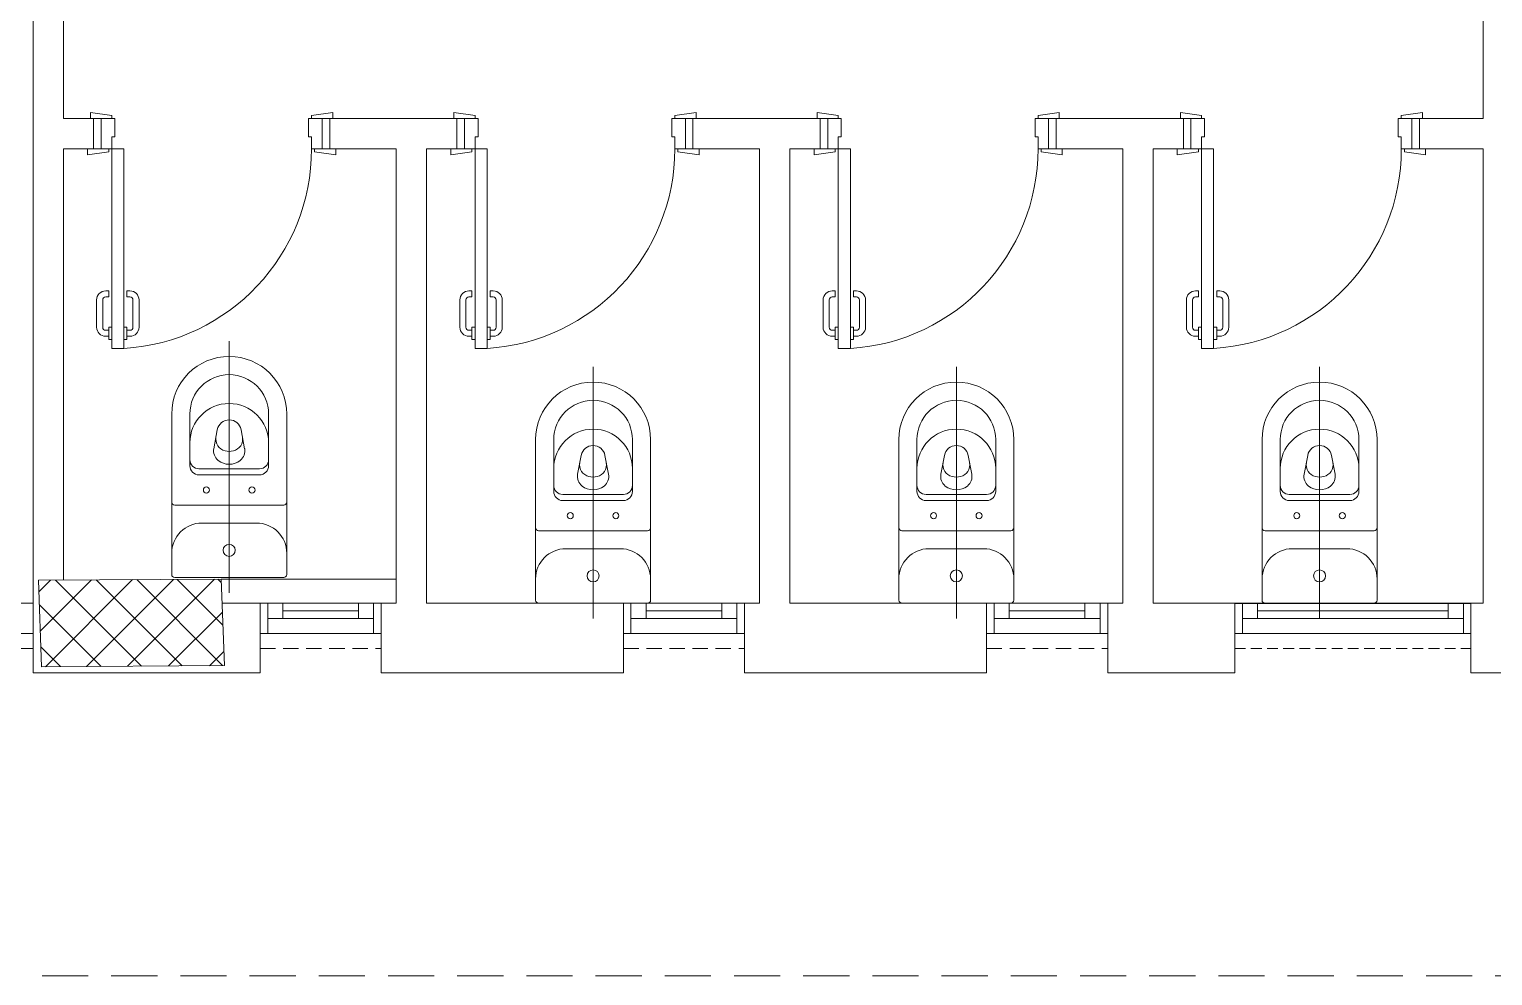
# Model space of a CAD drawing. Extents: x -234346 to 58427, y -132654 to -82394.
# Drawn here: x -66555 to -61720, y -117093 to -113968 of the extents above; entities that cross this region are included whole.
import ezdxf

# ---------------------------------------------------------------- set-up
doc = ezdxf.new("R2010")
doc.units = 0
doc.header["$LTSCALE"] = 8
doc.linetypes.add('HIDDEN', pattern=[9.525, 6.35, -3.175])
for name, color, linetype, lineweight in [('72_EGR_EQP_TAG', 9, 'Continuous', 5), ('Aluminum', 9, 'Continuous', 5), ('C-HYDR-CTCH', 9, 'Continuous', 5), ('Hatch', 9, 'Continuous', 5), ('Proj', 9, 'Continuous', 5), ('SANIT', 9, 'Continuous', 5), ('Structure', 9, 'Continuous', 5), ('Walls', 9, 'Continuous', 5), ('Wooden Joinery', 9, 'Continuous', 5)]:
    doc.layers.add(name, color=color, linetype=linetype, lineweight=lineweight)
doc.layers.add('X-WHITE glass', color=9, linetype='Continuous')

# ---------------------------------------------------------------- blocks, each defined once
blk = doc.blocks.new('A$C72370EFE')
at = {"layer": 'Wooden Joinery'}
for p, q in [((-0.01, -0.04), (-0.02, -0.04)), ((-0.01, -0.03), (-0.01, -0.07)), ((0, -0.03), (-0.01, -0.03)), ((0.04, -0.03), (0.05, -0.03)), ((0.05, -0.03), (0.05, -0.07)), ((0.05, -0.04), (0.06, -0.04)), ((-0.05, -0.07), (-0.05, -0.16)), ((-0.03, -0.07), (-0.03, -0.16)), ((-0.01, -0.06), (-0.02, -0.06)), ((0, -0.07), (-0.01, -0.07)), ((0.04, -0.07), (0.05, -0.07)), ((0.05, -0.06), (0.06, -0.06)), ((0.07, -0.07), (0.07, -0.16)), ((0.09, -0.07), (0.09, -0.16)), ((-0.01, -0.17), (-0.02, -0.17)), ((-0.01, -0.19), (-0.02, -0.19)), ((-0.01, -0.17), (-0.01, -0.19)), ((0.05, -0.17), (0.06, -0.17)), ((0.05, -0.17), (0.05, -0.19)), ((0.05, -0.19), (0.06, -0.19))]:
    blk.add_line(p, q, dxfattribs=at)
for centre, radius, start, end in [((-0.02, -0.07), 0.03, 90, 180), ((0.06, -0.07), 0.03, 0, 90), ((-0.02, -0.07), 0.01, 90, 180), ((0.06, -0.07), 0.01, 0, 90), ((-0.02, -0.16), 0.03, 180, 270), ((-0.02, -0.16), 0.01, 180, 270), ((0.06, -0.16), 0.01, 270, 0), ((0.06, -0.16), 0.03, 270, 0)]:
    blk.add_arc(centre, radius, start, end, dxfattribs=at)
blk = doc.blocks.new('A$C268A7CF0')
at = {"layer": 'Wooden Joinery'}
for points in [[(80, 758.8), (80, 768.8), (10, 778.8), (10, 758.8)], [(740, 758.8), (740, 768.8), (810, 778.8), (810, 758.8)], [(70, 658.8), (70, 648.8), (0, 638.8), (0, 658.8)], [(120, 658.8), (120, 0), (80, 0), (80, 658.8)], [(750, 658.8), (750, 648.8), (820, 638.8), (820, 658.8)]]:
    blk.add_lwpolyline(points, close=True, dxfattribs=at)
for points in [[(45, 658.8), (45, 758.8), (20, 758.8), (20, 658.8), (45, 658.8)], [(45, 658.8), (80, 658.8), (80, 698.8), (90, 698.8), (90, 758.8), (45, 758.8), (45, 658.8)], [(775, 658.8), (740, 658.8), (740, 698.8), (730, 698.8), (730, 758.8), (775, 758.8), (775, 658.8)], [(775, 658.8), (775, 758.8), (800, 758.8), (800, 658.8), (775, 658.8)]]:
    blk.add_lwpolyline(points, dxfattribs=at)
blk.add_arc((80, 658.8), 660, 273.4748, 0, dxfattribs=at)
at = {"layer": 'Wooden Joinery', "xscale": 999.9999999998854, "yscale": 999.9999999998854, "zscale": 999.9999999998854, "rotation": 180}
blk.add_blockref('A$C72370EFE', (120, 0), dxfattribs=at)
blk = doc.blocks.new('A$C47696aed')
at = {"layer": 'Hatch'}
h = blk.add_hatch(dxfattribs=at)
h.set_pattern_fill('ANSI37', color=256, scale=30)
h.paths.add_polyline_path([(50952.7, 21917.9), (50348.7, 21909.7), (50352.6, 21621.3), (50956.6, 21629.5)])
h.paths.add_polyline_path([(43791.9, 21910.1), (43208.4, 21904.7), (43188.5, 21613.3), (43772, 21618.7)])
h.paths.add_polyline_path([(29414.9, 21902.8), (28815.8, 21898.7), (28810.1, 21605.6), (29409.2, 21609.7)])
h.paths.add_polyline_path([(36600.2, 21904.9), (35999, 21897.4), (35990.7, 21611.8), (36591.9, 21619.3)])
h.paths.add_polyline_path([(22195.7, 21912), (21589.3, 21890.2), (21603.8, 21597.6), (22210.2, 21619.5)])
h.paths.add_polyline_path([(15459.1, 21901.7), (14237.2, 21925.6), (14230.7, 21629.5), (15452.7, 21605.5)])
h.paths.add_polyline_path([(15473.2, 14701.6), (14258.2, 14685.8), (14244.7, 14393.4), (15459.7, 14409.1)])
h.paths.add_polyline_path([(15447.1, 7508.4), (14244, 7492.4), (14238.3, 7199.4), (15441.4, 7215.3)])
h.paths.add_polyline_path([(15465.6, 309.7), (14269, 298.3), (14271.8, 3.8), (15468.5, 15.2)])
h.paths.add_polyline_path([(7830.6, 311.8), (7227.1, 308.1), (7237.7, 22.6), (7841.3, 26.3)])
h.paths.add_polyline_path([(7815.2, 7509.8), (7218.4, 7511.4), (7218.2, 7210.2), (7815.1, 7208.6)])
h.paths.add_polyline_path([(7825.1, 14699.4), (7205.8, 14700.6), (7195.2, 14397.6), (7814.5, 14396.4)])
h.paths.add_polyline_path([(7801.7, 21878.7), (7201.1, 21893.2), (7197.5, 21603.6), (7798.1, 21589.1)])
h.paths.add_polyline_path([(602.6, 21876.9), (0, 21899.6), (1.9, 21611.2), (604.5, 21588.5)])
h.paths.add_polyline_path([(610.4, 7498.6), (8.3, 7491.6), (11.7, 7200), (613.7, 7206.9)])
h.paths.add_polyline_path([(627.9, 303.9), (29.5, 302.9), (34.3, 2.3), (632.7, 3.3)])
h.paths.add_polyline_path([(22214.6, 317.2), (21608.9, 304.3), (21614.6, 3.1), (22220.3, 16)])
h.paths.add_polyline_path([(22208.1, 7509.7), (21613.7, 7492.1), (21615.8, 7195.5), (22210.2, 7213.1)])
h.paths.add_polyline_path([(22199.3, 14717.7), (21600.4, 14710), (21604.4, 14409.9), (22203.4, 14417.6)])
h.paths.add_polyline_path([(29399.7, 14702.4), (28797.7, 14707.1), (28802, 14415), (29403.9, 14410.3)])
h.paths.add_polyline_path([(29403.4, 7519.8), (28799.6, 7502.2), (28813, 7202.1), (29413.1, 7223.2)])
h.paths.add_polyline_path([(29419.5, 303.8), (28815.7, 310.4), (28813.3, 24.7), (29417.2, 18.1)])
h.paths.add_polyline_path([(36618, 314.2), (36020.7, 299.7), (36029.7, 0), (36627, 14.6)])
h.paths.add_polyline_path([(36610.7, 7502.6), (36009.5, 7504.5), (36010.6, 7207.3), (36611.9, 7205.4)])
h.paths.add_polyline_path([(36574.3, 14706.4), (35993.4, 14711.1), (36013.1, 14421.3), (36594, 14416.6)])
h.paths.add_polyline_path([(43777.6, 14705.7), (43180, 14719.4), (43182, 14427.5), (43779.6, 14413.8)])
h.paths.add_polyline_path([(43778.6, 7507.1), (43210.2, 7499.5), (43212, 7205.4), (43780.5, 7213)])
h.paths.add_polyline_path([(43815.7, 310), (43210.4, 307.3), (43211.8, 2.8), (43817, 5.4)])
h.paths.add_polyline_path([(50989.9, 309.5), (50401.9, 325.5), (50388.7, 18.3), (50976.7, 2.3)])
h.paths.add_polyline_path([(50974.1, 7508.9), (50370.9, 7510), (50368.9, 7213.4), (50972.2, 7212.3)])
at = {"layer": 'C-HYDR-CTCH', "color": 4, "flags": 128}
blk.add_lwpolyline([(7237.7, 22.6), (7841.3, 26.3), (7830.6, 311.8), (7227.1, 308.1), (7237.7, 22.6)], dxfattribs=at)
blk = doc.blocks.new('WC manta')
at = {"layer": 'SANIT'}
for p, q in [((-0.13, 0.18), (-0.13, -0.18)), ((-0.12, 0.19), (0.41, 0.19)), ((0.109, 0.18), (0.109, -0.18)), ((0.209, 0.1), (0.209, -0.1)), ((0.229, 0.1), (0.229, -0.1)), ((0.239, 0.13), (0.41, 0.13)), ((0.05, 0.09), (0.05, -0.09)), ((0.2955, 0.051), (0.3581, 0.0393)), ((-0.18, 0), (0.65, 0)), ((0.2955, -0.051), (0.3581, -0.0393)), ((0.239, -0.13), (0.41, -0.13)), ((-0.12, -0.19), (0.41, -0.19))]:
    blk.add_line(p, q, dxfattribs=at)
for centre, radius in [((0.159, 0.0752), 0.01), ((-0.04, 0), 0.02), ((0.159, -0.0753), 0.01)]:
    blk.add_circle(centre, radius, dxfattribs=at)
for centre, radius, start, end in [((-0.12, 0.18), 0.01, 90, 180), ((-0.05, 0.09), 0.1, 0, 90), ((0.119, 0.18), 0.01, 90, 180), ((0.41, 0), 0.19, 270, 90), ((0.239, 0.1), 0.03, 90, 180), ((0.259, 0.1), 0.03, 90, 180), ((0.3147, 0), 0.13, 270, 90), ((0.41, 0), 0.13, 270, 90), ((0.2882, 0.0117), 0.04, 79.4289, 141.525), ((0.3029, 0), 0.0588, 141.525, 218.475), ((0.3454, 0), 0.0588, 166.4176, 193.5824), ((0.3271, 0.0044), 0.04, 79.4289, 166.4176), ((0.3507, 0), 0.04, 280.5711, 79.4289), ((0.2882, -0.0117), 0.04, 218.475, 280.5711), ((0.3271, -0.0044), 0.04, 193.5824, 280.5711), ((-0.05, -0.09), 0.1, 270, 0), ((0.239, -0.1), 0.03, 180, 270), ((0.259, -0.1), 0.03, 180, 270), ((-0.12, -0.18), 0.01, 180, 270), ((0.119, -0.18), 0.01, 180, 270)]:
    blk.add_arc(centre, radius, start, end, dxfattribs=at)
blk = doc.blocks.new('1stF')
at = {"layer": 'Aluminum', "color": 9}
for p, q in [((-66542.3, -115862.6, 0.1), (-73120.3, -115857.4, 0.1)), ((-65392.3, -115862.6, 0.1), (-65792.3, -115862.6, 0.1)), ((-65767.3, -115962.6, 0.1), (-65767.3, -115862.6, 0.1)), ((-65717.3, -115912.6, 0.1), (-65717.3, -115862.6, 0.1)), ((-65467.3, -115912.6, 0.1), (-65467.3, -115862.6, 0.1)), ((-65417.3, -115962.6, 0.1), (-65417.3, -115862.6, 0.1)), ((-64192.3, -115862.6, 0.1), (-64592.3, -115862.6, 0.1)), ((-64567.3, -115962.6, 0.1), (-64567.3, -115862.6, 0.1)), ((-64517.3, -115912.6, 0.1), (-64517.3, -115862.6, 0.1)), ((-64267.3, -115912.6, 0.1), (-64267.3, -115862.6, 0.1)), ((-64217.3, -115962.6, 0.1), (-64217.3, -115862.6, 0.1)), ((-62992.3, -115862.6, 0.1), (-63392.3, -115862.6, 0.1)), ((-63367.3, -115962.6, 0.1), (-63367.3, -115862.6, 0.1)), ((-63317.3, -115912.6, 0.1), (-63317.3, -115862.6, 0.1)), ((-63067.3, -115912.6, 0.1), (-63067.3, -115862.6, 0.1)), ((-63017.3, -115962.6, 0.1), (-63017.3, -115862.6, 0.1)), ((-62547.3, -115962.6, 0.1), (-62547.3, -115862.6, 0.1)), ((-62497.3, -115912.6, 0.1), (-62497.3, -115862.6, 0.1)), ((-61792.3, -115862.6, 0.1), (-62192.3, -115862.6, 0.1)), ((-61792.3, -115862.6, 0.1), (-62192.3, -115862.6, 0.1)), ((-61867.3, -115912.6, 0.1), (-61867.3, -115862.6, 0.1)), ((-61867.3, -115912.6, 0.1), (-61867.3, -115862.6, 0.1)), ((-61867.3, -115912.6, 0.1), (-61867.3, -115862.6, 0.1)), ((-61817.3, -115962.6, 0.1), (-61817.3, -115862.6, 0.1)), ((-61817.3, -115962.6, 0.1), (-61817.3, -115862.6, 0.1)), ((-61817.3, -115962.6, 0.1), (-61817.3, -115862.6, 0.1)), ((-65417.3, -115912.6, 0.1), (-65767.3, -115912.6, 0.1)), ((-65717.3, -115887.6, 0.1), (-65467.3, -115887.6, 0.1)), ((-64217.3, -115912.6, 0.1), (-64567.3, -115912.6, 0.1)), ((-64517.3, -115887.6, 0.1), (-64267.3, -115887.6, 0.1)), ((-63017.3, -115912.6, 0.1), (-63367.3, -115912.6, 0.1)), ((-63317.3, -115887.6, 0.1), (-63067.3, -115887.6, 0.1)), ((-61817.3, -115912.6, 0.1), (-62547.3, -115912.6, 0.1)), ((-62497.3, -115887.6, 0.1), (-61867.3, -115887.6, 0.1)), ((-61817.3, -115912.6, 0.1), (-62167.3, -115912.6, 0.1)), ((-61817.3, -115912.6, 0.1), (-62167.3, -115912.6, 0.1)), ((-62117.3, -115887.6, 0.1), (-61867.3, -115887.6, 0.1)), ((-62117.3, -115887.6, 0.1), (-61867.3, -115887.6, 0.1)), ((-66542.3, -115962.6, 0.1), (-73120.3, -115957.4, 0.1)), ((-65392.3, -115962.6, 0.1), (-65792.3, -115962.6, 0.1)), ((-64192.3, -115962.6, 0.1), (-64592.3, -115962.6, 0.1)), ((-62992.3, -115962.6, 0.1), (-63392.3, -115962.6, 0.1)), ((-61792.3, -115962.6, 0.1), (-62572.3, -115962.6, 0.1)), ((-61792.3, -115962.6, 0.1), (-62192.3, -115962.6, 0.1)), ((-61792.3, -115962.6, 0.1), (-62192.3, -115962.6, 0.1))]:
    blk.add_line(p, q, dxfattribs=at)
at = {"layer": 'Proj', "color": 9}
blk.add_line((-73120.3, -116007.4, 0.1), (-66542.3, -116012.6, 0.1), dxfattribs=at)
at = {"layer": 'Proj', "color": 9, "linetype": 'HIDDEN'}
for p, q in [((-65792.3, -116012.6, 0.1), (-65392.3, -116012.6, 0.1)), ((-64592.3, -116012.6, 0.1), (-64192.3, -116012.6, 0.1)), ((-63392.3, -116012.6, 0.1), (-62992.3, -116012.6, 0.1))]:
    blk.add_line(p, q, dxfattribs=at)
at = {"layer": 'Proj', "color": 9, "linetype": 'HIDDEN', "ltscale": 0.7}
blk.add_line((-62572.3, -116012.6, 0.1), (-61792.3, -116012.6, 0.1), dxfattribs=at)
at = {"layer": 'Proj', "color": 9, "linetype": 'HIDDEN', "ltscale": 3, "elevation": 0.1}
blk.add_lwpolyline([(-23322.3, -93192.6), (-74742.3, -93192.6), (-74742.3, -117092.6), (-23322.3, -117092.6)], dxfattribs=at)
at = {"layer": 'Walls', "color": 9}
for p, q in [((-66542.3, -116092.6, 0.1), (-66542.3, -112142.6, 0.1)), ((-66442.3, -114262.6, 0.1), (-66442.3, -113112.6, 0.1)), ((-61752.3, -113112.6, 0.1), (-61752.3, -114262.6, 0.1)), ((-66342.3, -114262.6, 0.1), (-66442.3, -114262.6, 0.1)), ((-66342.3, -114262.6, 0.1), (-66342.3, -114362.6, 0.1)), ((-65562.3, -114262.6, 0.1), (-65562.3, -114362.6, 0.1)), ((-65142.3, -114262.6, 0.1), (-65562.3, -114262.6, 0.1)), ((-65142.3, -114262.6, 0.1), (-65142.3, -114362.6, 0.1)), ((-63942.3, -114262.6, 0.1), (-64362.3, -114262.6, 0.1)), ((-64362.3, -114262.6, 0.1), (-64362.3, -114362.6, 0.1)), ((-63942.3, -114262.6, 0.1), (-63942.3, -114362.6, 0.1)), ((-62742.3, -114262.6, 0.1), (-63162.3, -114262.6, 0.1)), ((-63162.3, -114262.6, 0.1), (-63162.3, -114362.6, 0.1)), ((-62742.3, -114262.6, 0.1), (-62742.3, -114362.6, 0.1)), ((-61752.3, -114262.6, 0.1), (-61962.3, -114262.6, 0.1)), ((-61962.3, -114262.6, 0.1), (-61962.3, -114362.6, 0.1)), ((-66442.3, -115786.3, 0.1), (-66442.3, -114362.6, 0.1)), ((-66342.3, -114362.6, 0.1), (-66442.3, -114362.6, 0.1)), ((-65342.3, -114362.6, 0.1), (-65562.3, -114362.6, 0.1)), ((-65342.3, -115862.6, 0.1), (-65342.3, -114362.6, 0.1)), ((-65142.3, -114362.6, 0.1), (-65242.3, -114362.6, 0.1)), ((-65242.3, -115862.6, 0.1), (-65242.3, -114362.6, 0.1)), ((-64142.3, -114362.6, 0.1), (-64362.3, -114362.6, 0.1)), ((-64142.3, -115862.6, 0.1), (-64142.3, -114362.6, 0.1)), ((-64042.3, -115862.6, 0.1), (-64042.3, -114362.6, 0.1)), ((-63942.3, -114362.6, 0.1), (-64042.3, -114362.6, 0.1)), ((-62942.3, -114362.6, 0.1), (-63162.3, -114362.6, 0.1)), ((-62942.3, -115862.6, 0.1), (-62942.3, -114362.6, 0.1)), ((-62842.3, -115862.6, 0.1), (-62842.3, -114362.6, 0.1)), ((-62742.3, -114362.6, 0.1), (-62842.3, -114362.6, 0.1)), ((-61752.3, -114362.6, 0.1), (-61962.3, -114362.6, 0.1)), ((-61752.3, -114362.6, 0.1), (-61752.3, -115862.6, 0.1)), ((-65921.1, -115783.1, 0.1), (-65342.3, -115783.1, 0.1)), ((-65918.1, -115862.6, 0.1), (-65792.3, -115862.6, 0.1)), ((-65792.3, -116092.6, 0.1), (-65792.3, -115862.6, 0.1)), ((-65392.3, -115862.6, 0.1), (-65342.3, -115862.6, 0.1)), ((-65392.3, -116092.6, 0.1), (-65392.3, -115862.6, 0.1)), ((-65242.3, -115862.6, 0.1), (-64592.3, -115862.6, 0.1)), ((-64592.3, -116092.6, 0.1), (-64592.3, -115862.6, 0.1)), ((-64192.3, -116092.6, 0.1), (-64192.3, -115862.6, 0.1)), ((-64192.3, -115862.6, 0.1), (-64142.3, -115862.6, 0.1)), ((-64042.3, -115862.6, 0.1), (-63392.3, -115862.6, 0.1)), ((-63392.3, -116092.6, 0.1), (-63392.3, -115862.6, 0.1)), ((-62992.3, -115862.6, 0.1), (-62942.3, -115862.6, 0.1)), ((-62992.3, -116092.6, 0.1), (-62992.3, -115862.6, 0.1)), ((-62842.3, -115862.6, 0.1), (-62192.3, -115862.6, 0.1)), ((-62572.3, -116092.6, 0.1), (-62572.3, -115862.6, 0.1)), ((-61792.3, -115862.6, 0.1), (-61752.3, -115862.6, 0.1)), ((-61792.3, -116092.6, 0.1), (-61792.3, -115862.6, 0.1)), ((-61792.3, -116092.6, 0.1), (-61792.3, -115862.6, 0.1)), ((-61792.3, -116092.6, 0.1), (-61792.3, -115862.6, 0.1)), ((-66542.3, -116092.6, 0.1), (-65792.3, -116092.6, 0.1)), ((-65392.3, -116092.6, 0.1), (-64592.3, -116092.6, 0.1)), ((-64192.3, -116092.6, 0.1), (-63392.3, -116092.6, 0.1)), ((-62992.3, -116092.6, 0.1), (-62572.3, -116092.6, 0.1)), ((-61792.3, -116092.6, 0.1), (-61059.9, -116092.6, 0.1))]:
    blk.add_line(p, q, dxfattribs=at)
at = {"layer": 'X-WHITE glass', "color": 9, "ltscale": 6}
blk.add_line((-62572.3, -115862.6, 0.1), (-61792.3, -115862.6, 0.1), dxfattribs=at)
at = {"layer": 'SANIT', "color": 9, "xscale": -999.9999999999995, "yscale": 999.9999999999995, "zscale": 999.9999999999995, "rotation": 270}
for p in [(-65894.3, -115647.9, 0.1), (-64692.3, -115732.6, 0.1), (-63492.3, -115732.6, 0.1), (-62292.3, -115732.6, 0.1)]:
    blk.add_blockref('WC manta', p, dxfattribs=at)
at = {"layer": 'Structure', "color": 9}
blk.add_blockref('A$C47696aed', (-73751.7, -116094.9, 0.1), dxfattribs=at)
at = {"layer": 'Wooden Joinery', "color": 9}
for p in [(-66362.3, -115021.4, 0.1), (-65162.3, -115021.4, 0.1), (-63962.3, -115021.4, 0.1), (-62762.3, -115021.4, 0.1)]:
    blk.add_blockref('A$C268A7CF0', p, dxfattribs=at)

msp = doc.modelspace()

# ---------------------------------------------------------------- block references
at = {"layer": '72_EGR_EQP_TAG'}
msp.add_blockref('1stF', (0, 0), dxfattribs=at)

doc.saveas('drawing.dxf')
